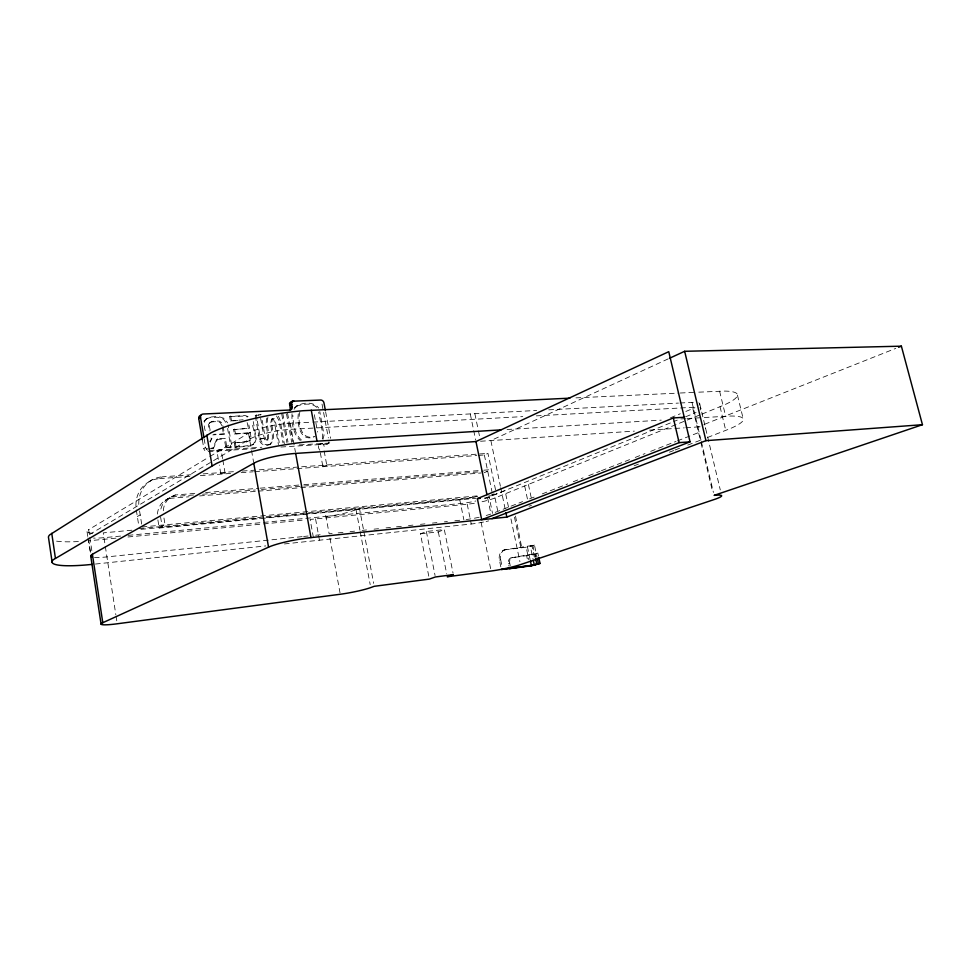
<?xml version="1.0" encoding="UTF-8"?>
<svg xmlns="http://www.w3.org/2000/svg" width="971" height="971" viewBox="0 0 971 971"><rect width="100%" height="100%" fill="white"/><g stroke="black" fill="none" stroke-linecap="round" stroke-linejoin="round"><path stroke-width="0.73" stroke-dasharray="4.86 3.64" d="M292.028 413.792C291.531 423.125 293.145 434.001 300.33 440.628M298.303 413.816C297.017 423.429 299.796 442.096 313.912 437.023M218.354 459.356L216.885 450.787L218.827 449.986L221.121 450.022L222.59 458.591M221.121 450.022L216.885 450.787M266.855 418.076C264.561 425.516 269.392 433.442 266.867 440.725L265.01 440.494L264.318 438.892L260.616 418.1M267.899 417.445C265.605 424.897 270.436 432.823 267.911 440.118L266.867 440.725M322.53 438.783L322.736 433.758L318.706 412.153M220.793 473.654L225.041 472.877L220.793 473.654L219.325 465.073M299.942 411.655C297.223 421.426 300.488 441.514 315.005 436.416M208.886 448.869L212.588 448.638L216.654 439.45L217.662 438.819L225.333 438.382L226.862 447.218L225.842 447.825L224.325 439.001L225.333 438.382M212.588 448.638L213.596 448.032L217.662 438.819M209.748 441.574L211.848 438.455L209.311 437.411M210.185 442.193L211.848 438.455M249.426 440.87L250.117 439.45L249.329 433.175L250.36 432.556L251.149 438.831L250.457 440.251L245.894 442.181L234.229 442.873L234.994 447.267L248.964 446.272L254.754 443.31L256.271 438.674L253.249 421.572M210.221 430.299A19.068 16.507 55.6 0 1 209.457 423.914L210.185 422.494L208.462 424.558A19.044 16.495 55.6 0 0 209.226 430.93M319.847 450.253C314.252 442.436 326.329 440.227 323.865 449.524M322.785 443.711L318.779 444.427M322.967 439.39L324.047 435.069L319.787 411.522M322.821 466.25L326.839 465.522L322.821 466.25L320.127 451.697M294.055 409.313C298.595 401.897 313.463 400.732 318.634 408.014M272.705 418.489L271.662 419.12C268.566 427.058 275.91 437.132 269.95 444.305C277.912 438.103 269.331 426.415 272.705 418.489L274.55 418.744L275.242 420.334L279.235 442.521M203.874 421.317L207.054 418.331L210.707 417.045A59.704 52.47 58.5 0 1 218.876 416.656L224.447 418.465L227.59 422.87M294.322 407.784L297.211 405.562M207.054 418.331C202.041 421.778 204.82 428.745 205.925 433.467M237.701 420.613L230.43 420.965L229.666 416.608L244.68 415.43L250.142 417.214M230.43 420.965L243.102 419.751M514.484 517.203L520.905 547.802L521.755 547.68L515.395 515.48M209.19 423.138L211.642 421.584A27.188 23.741 56.4 0 1 219.495 421.196L222.408 423.259L224.58 433.976L212.819 434.923M271.006 443.698C266.94 447.194 259.694 444.815 259.415 439.183L255.191 415.37L261.126 414.496L260.082 415.127M149.303 481.592L152.18 479.808M249.329 433.175L234.375 434.001L233.61 429.631L249.583 428.199L248.175 421.96M255.482 448.614L207.491 451.624A3.435 3.01 55.7 0 1 203.813 448.505L205.621 447.388L204.165 438.807M206.422 449.027L207.418 448.408M135.928 506.122A29.992 27.2 57.2 0 1 159.56 478.606L162.46 476.822L191.093 474.758M234.375 434.001L250.36 432.556M233.61 429.631L249.583 428.199M218.087 450.957L219.907 449.852M87.026 531.61L87.766 536.478A25.586 4.127 -9.3 0 1 89.405 534.596L88.652 529.705L208.534 457.329M209.821 456.552L248.503 433.212A30.938 6.542 -10.1 0 1 290.195 423.283L311.375 422.179M234.229 442.873L249.049 441.162L248.018 441.781M225.842 447.825L231.923 446.915L228.112 424.91M234.994 447.267L251.95 445.131M89.405 534.596L249.547 439.195A30.963 6.433 -10.1 0 1 291.288 429.291L315.502 427.956M253.528 444.342L252.496 444.961C258.929 439.171 252.326 429.231 252.217 422.203M137.336 516.536L140.2 514.873M165.689 500.029L171.564 496.618M157.448 514.084A19.711 17.854 58.9 0 1 169.476 498.39L175.35 494.979L196.518 493.28M157.885 519.898L159.208 528.054L165.07 524.838L163.516 515.261M319.799 444.597L321.765 443.529M280.91 447.024L326.778 444.16L328.744 443.104A3.253 2.719 61 0 0 330.662 441.708M327.761 443.832L329.739 442.764M206.058 418.974L209.712 417.688A59.619 52.434 58.5 0 1 217.868 417.299L223.439 419.108L226.583 423.502M668.206 358.869L490.865 440.567L500.393 486.18M325.94 516.426A22.649 3.471 -10.7 0 0 356.029 509.569L359.416 508.039L363.603 530.19M478.315 455.423L484.359 454.974L487.952 453.36L496.436 494.105L492.831 494.445M267.911 440.118L266.054 439.887L265.362 438.285L261.915 418.95M296.143 406.206C302.406 404.227 311.412 402.285 316.68 407.286M484.128 472.731L487.721 471.178L484.699 471.421M701.863 414.144L724.512 404.846A63.904 10.997 -13 0 0 724.366 391.082L696.923 392.248M271.662 419.12L273.494 419.375L274.186 420.953L278.434 444.609M670.488 417.797L680.27 413.755M685.854 411.449L692.845 408.573A25.513 4.382 -13 0 0 694.92 407.662M484.663 497.941L487.588 497.674L677.26 420.127M685.587 416.79L693.986 413.355A25.525 4.309 -13 0 0 696.061 412.457M707.446 437.508L730.253 428.599A64.11 9.989 -12.9 0 0 730.41 416.037L702.082 417.651M482.065 501.74A20.549 2.949 -11.6 0 0 495.028 497.941L700.467 414.702M428.769 576.179L420.443 533.844L426.366 531.477L444.317 529.547L453.056 573.193M685.781 427.75L697.858 426.949L703.247 424.813M704.582 424.278L895.772 348.395M420.443 533.844L438.334 531.902L444.317 529.547M495.198 512.36L522.58 501.619M529.608 498.863L536.647 496.096M542.279 493.887L567.622 483.946M573.254 481.737L583.11 477.866M588.742 475.656L600.005 471.238M601.413 470.692L629.572 459.647M635.204 457.438L645.047 453.566M650.679 451.357L676.022 441.417M677.43 440.87L698.55 432.581A25.598 3.981 -12.9 0 0 700.637 431.719M634.184 465.764L638.408 464.138M669.407 452.183L673.631 450.544M675.039 449.998L682.091 447.291M687.723 445.106L701.802 439.681M528.977 506.267L531.501 505.357M504.034 550.011L505.272 549.562M500.805 566.821L499.422 560.097A9.552 7.489 70.8 0 1 504.993 549.804L534.475 545.095L537.145 557.755M534.475 545.095L527.119 547.11L504.993 549.804M499.422 560.097L500.66 559.672A9.564 7.489 70.8 0 1 506.231 549.368M511.013 557.888L537.849 553.13L538.468 556.067M527.921 555.461L511.547 557.779A5.316 4.163 71.1 0 0 508.452 563.496L508.998 566.093M527.289 558.823L526.67 555.885A6.324 0.631 -11.7 0 0 535.324 553.98L537.849 553.13M508.452 563.496L509.702 563.071A5.328 4.163 71 0 1 512.785 557.354M491.629 494.555L494.081 493.972M269.72 444.39C265.532 445.847 260.762 443.079 260.459 438.576L257.279 420.686M483.534 522.034A20.597 2.67 -11.6 0 1 471.251 524.012L283.86 544.003M474.321 503.269A20.549 2.949 -11.6 0 1 467.221 504.228L310.113 519.436L313.487 537.946M95.437 564.042L265.775 545.92M302.115 536.635L106.931 556.905A25.659 3.823 -9.5 0 1 94.515 557.354M303.62 536.478L308.123 536.004M315.636 535.227L320.139 534.754M332.143 533.516L329.145 533.819L325.139 512.093M338.126 532.885L344.11 532.266M350.094 531.647L354.585 531.173M362.074 530.397L366.565 529.935M374.041 529.159L378.532 528.697M386.021 527.908L390.512 527.447M396.496 526.828L402.492 526.209M408.475 525.578L412.966 525.117M420.443 524.34L424.934 523.867M432.423 523.09L436.914 522.629M444.39 521.852L447.388 521.536M454.877 520.759L462.354 519.983M115.937 538.152L88.847 540.762L90.631 552.56M127.978 536.987L261.952 524.073M263.457 523.927L305.598 519.861M120.586 536.077L103.97 537.667A25.586 4.127 -9.3 0 1 93.483 538.092M128.136 535.361L460.545 503.536A21.156 3.059 -11.6 0 0 475.851 500.987M522.082 547.523L520.905 547.802M139.254 528.588L475.948 497.164M488.571 495.987L492.783 495.598M131.922 530.19L103.242 532.873L115.852 614.874M140.977 529.341L260.228 518.174M266.26 517.604L304.008 514.072M305.513 513.926L459.72 499.482A21.144 3.119 -11.6 0 0 477.623 496.327M159.208 528.054L475.705 498.341M486.168 497.358L489.166 497.079L492.54 513.404M142.13 526.962L479.589 495.671M169.476 498.39L189.042 496.788M199.577 495.938L256.793 491.265M258.298 491.144L481.118 472.974M205.597 492.552L258.504 488.304M260.022 488.182L302.357 484.772M303.862 484.65L482.259 470.328M483.776 470.207L491.326 469.6M193.52 494.979L172.401 496.691A19.796 17.903 59 0 0 160.349 512.433M202.575 494.251L255.385 489.979M261.417 489.481L302.151 486.192M303.656 486.07L483.194 471.542M203.145 473.884L234.788 471.603M242.325 471.069L487.952 453.36M159.56 478.606L191.275 476.3M200.342 475.644L233.574 473.217M241.136 472.671L253.213 471.797M254.73 471.688L295.512 468.714M297.029 468.605L476.797 455.533M480.572 441.247L634.403 431.124M649.514 430.129L684.264 427.847M209.299 450.508L261.854 447.255M299.299 444.924L328.744 443.104M507.044 429.51L661.251 420.14M680.902 418.938L685.441 418.659M686.958 418.574L700.564 417.748M211.12 448.177L213.596 448.032M226.862 447.218L231.923 446.915M216.654 439.45L224.325 439.001M317.019 427.883L522.75 416.62M536.332 415.867L693.185 407.286A25.525 4.309 -13 0 1 695.418 407.213M224.58 433.976L213.814 434.292M312.893 422.106L536.684 410.466M548.761 409.835L678.45 403.086M679.967 403.014L692.032 402.382A25.513 4.382 -13 0 1 694.253 402.322M575.937 397.867L678.778 393.085M680.295 393.012L695.418 392.308M229.666 416.608L243.66 416.074L247.556 416.972M255.191 415.37L258.856 415.187M301.411 440.033C294.565 433.964 293.23 424.036 292.854 415.382M276.541 415.989L279.005 420.71L282.998 442.837M278.446 416.219L280.061 420.091L284.321 443.711M247.144 422.603L248.552 428.83M222.043 425.808L220.211 422.579L218.487 421.839A27.152 23.729 56.4 0 0 210.646 422.227M737.438 395.148L743.385 419.508M719.608 391.192L725.665 416.219M720.045 406.764L725.762 430.432M699.751 403.827L720.288 489.918M692.032 402.382L700.977 440.045M701.317 441.502L713.43 492.455M692.845 408.573L700.625 441.307M700.965 442.764L712.702 492.176M528.418 484.493L531.513 499.07M524.668 485.925L527.435 498.997M535.324 553.98L535.956 556.929M532.836 545.289L535.252 556.723M534.317 557.136L531.962 545.969L530.324 546.175L533.03 559.005M530.142 559.636L527.435 546.807L526.185 547.243L528.843 559.866M508.501 507.141L505.029 490.598A21.471 3.156 -11.6 0 1 496.63 493.317M510.964 518.927L519.91 561.651M500.696 487.648L504.993 508.258M509.702 563.071L510.236 565.668M495.028 497.941L497.686 510.697M484.359 454.974L491.933 491.52M474.855 413.67L478.133 429.473M478.436 430.942L479.965 438.309M500.66 559.672L502.043 566.396M470.267 413.913L475.669 440.081M487.588 497.674L490.768 513.052M481.094 522.277L490.804 569.552M467.221 504.228L471.251 524.012M459.72 499.482L463.859 519.825M438.334 531.902L446.696 573.861M426.366 531.477L435.069 575.512M363.882 531.671L373.653 583.353M356.029 509.569L359.913 530.178M360.192 531.647L370.194 584.627M325.625 411.777L330.589 438.322M322.02 404.07L328.344 437.921M324.144 450.981L326.839 465.522M314.349 414.702L317.566 432.059M329.958 538.25L340.02 592.783M315.551 518.842L319.447 540.155M290.195 423.283L295.415 452M287.586 413.258L292.769 441.756M286.53 413.889L291.701 442.351M282.804 413.488L287.974 442.036M281.748 414.119L286.906 442.642M256.223 414.726L257.012 419.193M248.503 433.212L251.295 449.1M251.538 450.52L253.528 461.844M234.63 429L235.395 433.382M230.685 415.952L231.438 420.322M235.249 442.254L236.014 446.66M227.602 428.478L230.904 447.522M222.298 427.276L223.561 434.607M222.832 460.023L225.041 472.877M202.369 439.936L203.813 448.505M160.579 516.9L162.121 526.452M139.569 510.916L141.705 524.279M136.292 509.981L138.829 525.906M116.083 616.354L116.775 620.809M89.83 537.412L92.172 552.875M87.985 537.885L90.109 551.856M705.286 427.653A25.598 3.981 -12.9 0 1 705.383 428.697M697.858 426.949A25.598 3.981 -12.9 0 1 700.091 426.852M699.933 407.747A25.525 4.309 -13 0 1 700.176 409.98M489.166 497.079A21.156 3.059 -11.6 0 1 483.315 499.07M138.78 504.41A30.101 27.273 57.2 0 1 162.46 476.822M163.286 510.758A19.869 17.939 59 0 1 175.35 494.979M328.951 441.671A3.253 2.719 61 0 1 326.778 444.16M207.673 450.168A3.447 3.022 55.7 0 1 205.621 447.388M490.828 514.035A21.204 2.828 -11.5 0 1 484.298 515.989M479.176 517.227A21.204 2.828 -11.5 0 1 466.153 519.558M78.408 541.551A64.062 10.547 -9.2 0 1 54.764 540.859M698.78 402.88A25.513 4.382 -13 0 1 699.023 405.162M92.743 533.261A25.574 4.2 -9.2 0 1 88.652 529.705M488.668 520.893A20.597 2.67 -11.6 0 1 486.131 521.476M260.459 438.576L259.403 439.159L265.362 438.285L260.459 438.576"/><path stroke-width="1.46" d="M569.892 398.159L303.28 410.709A77.534 16.422 -10.1 0 0 211.12 432.75L49.8 534.79A64.062 10.547 -9.2 0 0 48.55 537.813L52.155 562.415M501.024 429.874L308.972 441.684A77.85 14.941 -10.2 0 0 216.375 463.519L53.454 559.648A64.268 9.576 -9.5 0 0 86.176 564.952L92.427 564.357M202.369 439.936L198.739 418.525L200.524 417.348A3.435 2.986 53.6 0 1 203.085 414.022L290.013 410.017A3.253 2.731 57.7 0 0 292.235 406.849L291.506 402.795A1.59 1.335 57.6 0 1 292.611 401.217L320.709 400.04A3.144 2.61 58.8 0 1 323.974 402.929L325.346 410.296M289.892 410.175A3.241 2.731 57.7 0 0 290.329 408.002L289.589 403.96A1.59 1.335 57.6 0 1 290.705 402.382L292.611 401.217M289.589 403.96L291.506 402.795M293.995 401.157L290.705 402.382M289.868 405.477L291.773 404.324M290.329 408.002L292.235 406.849M91.808 556.869A25.659 3.823 -9.5 0 1 92.391 554.283L253.783 463.252A31.06 5.96 -10.2 0 1 295.67 453.421L475.972 441.55L668.752 351.672L690.041 441.841L491.921 518.648M669.577 358.238L684.652 351.296L901.379 346.174L922.45 424.703L714.122 495.368A25.829 2.864 -12.5 0 1 714.425 499.446L520.529 564.6A21.69 2.088 -11.6 0 1 503.973 568.812L501.23 569.358A21.69 2.088 -11.6 0 1 491.108 571.021L447.267 576.762L453.336 574.638L435.36 576.98L429.34 579.104L374.211 586.314L370.74 587.576A22.891 2.294 -11 0 1 340.287 594.252L117.224 623.783A25.889 2.743 -10.1 0 1 102.792 622.714L92.391 554.283M102.792 622.714L268.542 547.171A31.412 4.285 -10.6 0 1 310.975 537.594L506.838 517.082L705.941 440.664L922.45 424.703M690.041 441.841L679.117 442.642L481.701 519.716L477.368 498.633L673.328 417.931L684.239 417.275M898.576 347.29L901.379 346.174M510.782 568.278L509.532 568.69L531.003 565.826L538.395 563.653L537.461 559.223M528.831 566.166L540.034 563.435L538.784 557.548M540.034 563.435L532.594 565.51M532.059 565.425L501.364 569.504L531.343 565.328L530.445 561.056M535.871 564.491L534.232 564.697L533.334 560.425M477.368 498.633L480.293 498.354M684.652 351.296L705.941 440.664M673.328 417.931L679.117 442.642M535.555 558.155L536.757 563.86M505.915 512.664L506.838 517.082M475.972 441.55L486.969 494.725M311.278 410.187L316.995 441.065M295.67 453.421L310.975 537.594M253.783 463.252L268.542 547.171M206.847 435.142L212.066 465.789M200.524 417.348L203.922 437.375M90.74 556.043L101.069 624.098M51.754 533.322L55.42 558.264M198.739 418.525A3.435 2.986 53.5 0 1 201.3 415.2"/></g></svg>
